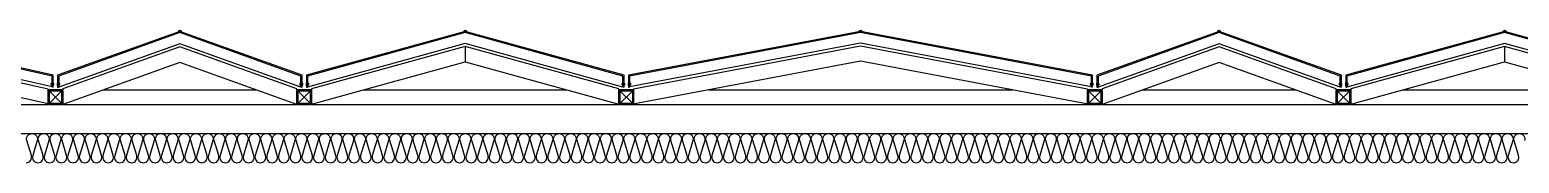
# Model space of a CAD drawing. Header units: millimetres. Extents: x -95754 to 177808, y 34455 to 150605.
# Drawn here: x 119366 to 124454, y 149005 to 149459 of the extents above; entities that cross this region are included whole.
import ezdxf

# ---------------------------------------------------------------- set-up
doc = ezdxf.new("R2010")
doc.units = ezdxf.units.MM
doc.header["$LTSCALE"] = 300
doc.linetypes.add('HID', pattern=[2.8, 1.8, -1])
for name, color, linetype in [('6FIN', 6, 'Continuous'), ('A-하지철물', 55, 'Continuous'), ('alucobond', 4, 'Continuous'), ('ISL', 251, 'Continuous'), ('mold', 4, 'Continuous'), ('SHEET', 6, 'Continuous')]:
    doc.layers.add(name, color=color, linetype=linetype)

# ---------------------------------------------------------------- blocks, each defined once
blk = doc.blocks.new('EX-1350')
at = {"layer": '6FIN', "elevation": 0}
for points in [[(3.2, 204.1), (46.8, 204.1, 0.414214), (50, 207.3), (50, 250.9, 0.414214), (46.8, 254.1), (3.2, 254.1, 0.414214), (0, 250.9), (0, 207.3, 0.414214)], [(1396.8, 204.1), (1353.2, 204.1, -0.414214), (1350, 207.3), (1350, 250.9, -0.414214), (1353.2, 254.1), (1396.8, 254.1, -0.414214), (1400, 250.9), (1400, 207.3, -0.414214)]]:
    blk.add_lwpolyline(points, format="xyb", close=True, dxfattribs=at)
at = {"layer": 'A-하지철물'}
for p, q in [((1350, 254.1), (50, 254.1)), ((1133.9, 204.1), (266.1, 204.1))]:
    blk.add_line(p, q, dxfattribs=at)
at = {"layer": 'A-하지철물', "elevation": 0}
for points in [[(49.7, 252.7), (700, 106.6), (1350.3, 252.7)], [(50, 254.1), (50, 201.4), (700, 55.3), (1350, 201.4), (1350, 254.1)]]:
    blk.add_lwpolyline(points, dxfattribs=at)
at = {"layer": 'A-하지철물'}
blk.add_circle((700, 4.1), 4.07, dxfattribs=at)
at = {"layer": 'alucobond', "color": 251, "linetype": 'HID', "ltscale": 10}
for p, q in [((30.2, 185.1), (41.5, 185.1)), ((31.5, 182.4), (31.5, 187.8)), ((31.5, 186.6), (39.5, 186.6)), ((31.5, 183.6), (39.5, 183.6)), ((32, 189.3), (32.5, 189.3)), ((32, 180.9), (32.5, 180.9)), ((32.5, 180.9), (32.5, 189.3)), ((38, 182.7), (38, 187.4)), ((39.5, 182.7), (39.5, 187.4)), ((1369.8, 185.1), (1358.5, 185.1)), ((1360.5, 182.7), (1360.5, 187.4)), ((1368.5, 186.6), (1360.5, 186.6)), ((1368.5, 183.6), (1360.5, 183.6)), ((1362, 182.7), (1362, 187.4)), ((1367.5, 180.9), (1367.5, 189.3)), ((1368, 189.3), (1367.5, 189.3)), ((1368, 180.9), (1367.5, 180.9)), ((1368.5, 182.4), (1368.5, 187.8))]:
    blk.add_line(p, q, dxfattribs=at)
at = {"layer": 'alucobond'}
for p, q in [((32.5, 195.1), (36.5, 195.1)), ((1367.5, 195.1), (1363.5, 195.1))]:
    blk.add_line(p, q, dxfattribs=at)
at = {"layer": 'alucobond', "color": 251, "linetype": 'HID', "ltscale": 10, "elevation": 0}
for points in [[(32, 189.3), (31.5, 187.8)], [(32, 180.9), (31.5, 182.4)], [(36.5, 194.2), (700, 45.1), (1363.5, 194.2)], [(1368, 189.3), (1368.5, 187.8)], [(1368, 180.9), (1368.5, 182.4)]]:
    blk.add_lwpolyline(points, dxfattribs=at)
at = {"layer": 'alucobond', "elevation": 0}
for points in [[(32.5, 195.1), (32.5, 154.1), (700, 4.1), (1367.5, 154.1), (1367.5, 195.1)], [(36.5, 195.1), (36.5, 157.3), (700, 8.2), (1363.5, 157.3), (1363.5, 195.1)]]:
    blk.add_lwpolyline(points, dxfattribs=at)
at = {"layer": 'alucobond', "color": 251, "linetype": 'HID', "ltscale": 10, "elevation": 0}
for points in [[(39.5, 186.6, -0.666667), (39.5, 183.6, -1.5)], [(1360.5, 186.6, 0.666667), (1360.5, 183.6, 1.5)]]:
    blk.add_lwpolyline(points, format="xyb", dxfattribs=at)
at = {"layer": 'alucobond', "color": 251, "linetype": 'HID', "ltscale": 10}
for centre, start, end in [((38.7, 187.4), 0, 180), ((38.7, 182.7), 180, 0), ((1361.3, 187.4), 0, 180), ((1361.3, 182.7), 180, 0)]:
    blk.add_arc(centre, 0.75, start, end, dxfattribs=at)
at = {"layer": 'mold', "color": 4, "elevation": 0}
for points in [[(25, 204.1), (25, 202.6)], [(1375, 204.1), (1375, 202.6)]]:
    blk.add_lwpolyline(points, dxfattribs=at)
at = {"layer": 'SHEET', "color": 8}
for p, q in [((46.8, 250.9), (3.2, 207.3)), ((3.2, 250.9), (46.8, 207.3)), ((1353.2, 250.9), (1396.8, 207.3)), ((1396.8, 250.9), (1353.2, 207.3))]:
    blk.add_line(p, q, dxfattribs=at)
at = {"layer": 'SHEET', "color": 8, "elevation": 0}
for points in [[(3.2, 207.3), (46.8, 207.3), (46.8, 250.9), (3.2, 250.9)], [(1396.8, 207.3), (1353.2, 207.3), (1353.2, 250.9), (1396.8, 250.9)]]:
    blk.add_lwpolyline(points, close=True, dxfattribs=at)
blk = doc.blocks.new('EX-850-1')
at = {"layer": '6FIN', "elevation": 0}
for points in [[(3.2, 204.1), (46.8, 204.1, 0.414214), (50, 207.3), (50, 250.9, 0.414214), (46.8, 254.1), (3.2, 254.1, 0.414214), (0, 250.9), (0, 207.3, 0.414214)], [(896.8, 204.1), (853.2, 204.1, -0.414214), (850, 207.3), (850, 250.9, -0.414214), (853.2, 254.1), (896.8, 254.1, -0.414214), (900, 250.9), (900, 207.3, -0.414214)]]:
    blk.add_lwpolyline(points, format="xyb", close=True, dxfattribs=at)
at = {"layer": 'A-하지철물'}
for p, q in [((850, 254.1), (50, 254.1)), ((710.9, 204.1), (189.1, 204.1))]:
    blk.add_line(p, q, dxfattribs=at)
at = {"layer": 'A-하지철물', "elevation": 0}
for points in [[(49.9, 254.1), (450, 110.3), (850.1, 254.1)], [(50, 204.1), (50, 200.9), (450, 57.2), (850, 200.9), (850, 204.1)]]:
    blk.add_lwpolyline(points, dxfattribs=at)
at = {"layer": 'A-하지철물'}
blk.add_circle((450, 4.1), 4.07, dxfattribs=at)
at = {"layer": 'alucobond', "color": 251, "linetype": 'HID', "ltscale": 10}
for p, q in [((30.2, 185.1), (41.5, 185.1)), ((31.5, 182.4), (31.5, 187.8)), ((31.5, 186.6), (39.5, 186.6)), ((31.5, 183.6), (39.5, 183.6)), ((32, 189.3), (32.5, 189.3)), ((32, 180.9), (32.5, 180.9)), ((32.5, 180.9), (32.5, 189.3)), ((38, 182.7), (38, 187.4)), ((39.5, 182.7), (39.5, 187.4)), ((869.8, 185.1), (858.5, 185.1)), ((860.5, 182.7), (860.5, 187.4)), ((868.5, 186.6), (860.5, 186.6)), ((868.5, 183.6), (860.5, 183.6)), ((862, 182.7), (862, 187.4)), ((867.5, 180.9), (867.5, 189.3)), ((868, 189.3), (867.5, 189.3)), ((868, 180.9), (867.5, 180.9)), ((868.5, 182.4), (868.5, 187.8))]:
    blk.add_line(p, q, dxfattribs=at)
at = {"layer": 'alucobond'}
for p, q in [((32.5, 195.1), (36.5, 195.1)), ((867.5, 195.1), (863.5, 195.1))]:
    blk.add_line(p, q, dxfattribs=at)
at = {"layer": 'alucobond', "color": 251, "linetype": 'HID', "ltscale": 10}
for points in [[(32, 189.3), (31.5, 187.8)], [(32, 180.9), (31.5, 182.4)], [(868, 189.3), (868.5, 187.8)], [(868, 180.9), (868.5, 182.4)]]:
    blk.add_lwpolyline(points, dxfattribs=at)
at = {"layer": 'alucobond', "elevation": 0}
for points in [[(32.5, 195.1), (32.5, 154.1), (450, 4.1), (867.5, 154.1), (867.5, 195.1)], [(36.5, 195.1), (36.5, 156.9), (450, 8.3), (863.5, 156.9), (863.5, 195.1)]]:
    blk.add_lwpolyline(points, dxfattribs=at)
at = {"layer": 'alucobond', "color": 251, "linetype": 'HID', "ltscale": 10, "elevation": 0}
blk.add_lwpolyline([(36.5, 195.1), (450, 46.6), (863.5, 195.1)], dxfattribs=at)
at = {"layer": 'alucobond', "color": 251, "linetype": 'HID', "ltscale": 10}
for points in [[(39.5, 186.6, -0.666667), (39.5, 183.6, -1.5)], [(860.5, 186.6, 0.666667), (860.5, 183.6, 1.5)]]:
    blk.add_lwpolyline(points, format="xyb", dxfattribs=at)
for centre, start, end in [((38.7, 187.4), 0, 180), ((38.7, 182.7), 180, 0), ((861.3, 187.4), 0, 180), ((861.3, 182.7), 180, 0)]:
    blk.add_arc(centre, 0.75, start, end, dxfattribs=at)
at = {"layer": 'mold', "color": 4}
for points in [[(25, 204.1), (25, 202.6)], [(875, 204.1), (875, 202.6)]]:
    blk.add_lwpolyline(points, dxfattribs=at)
at = {"layer": 'SHEET', "color": 8}
for p, q in [((46.8, 250.9), (3.2, 207.3)), ((3.2, 250.9), (46.8, 207.3)), ((853.2, 250.9), (896.8, 207.3)), ((896.8, 250.9), (853.2, 207.3))]:
    blk.add_line(p, q, dxfattribs=at)
at = {"layer": 'SHEET', "color": 8, "elevation": 0}
for points in [[(3.2, 207.3), (46.8, 207.3), (46.8, 250.9), (3.2, 250.9)], [(896.8, 207.3), (853.2, 207.3), (853.2, 250.9), (896.8, 250.9)]]:
    blk.add_lwpolyline(points, close=True, dxfattribs=at)
blk = doc.blocks.new('EX-1100')
at = {"layer": '6FIN', "elevation": 0}
for points in [[(3.2, 204.1), (46.8, 204.1, 0.414214), (50, 207.3), (50, 250.9, 0.414214), (46.8, 254.1), (3.2, 254.1, 0.414214), (0, 250.9), (0, 207.3, 0.414214)], [(1146.8, 204.1), (1103.2, 204.1, -0.414214), (1100, 207.3), (1100, 250.9, -0.414214), (1103.2, 254.1), (1146.8, 254.1, -0.414214), (1150, 250.9), (1150, 207.3, -0.414214)]]:
    blk.add_lwpolyline(points, format="xyb", close=True, dxfattribs=at)
at = {"layer": 'A-하지철물'}
for p, q in [((1100, 254.1), (50, 254.1)), ((923.1, 204.1), (226.9, 204.1)), ((575, 55.9), (575, 107.8))]:
    blk.add_line(p, q, dxfattribs=at)
at = {"layer": 'A-하지철물', "elevation": 0}
blk.add_lwpolyline([(1100, 201.1), (1100, 253), (575, 107.8), (50, 253), (50, 201.1), (575, 55.9)], close=True, dxfattribs=at)
at = {"layer": 'A-하지철물'}
blk.add_circle((575, 4.1), 4.07, dxfattribs=at)
at = {"layer": 'alucobond', "color": 251, "linetype": 'HID', "ltscale": 10}
for p, q in [((30.2, 185.1), (41.5, 185.1)), ((31.5, 182.4), (31.5, 187.8)), ((31.5, 186.6), (39.5, 186.6)), ((31.5, 183.6), (39.5, 183.6)), ((32, 189.3), (32.5, 189.3)), ((32, 180.9), (32.5, 180.9)), ((32.5, 180.9), (32.5, 189.3)), ((38, 182.7), (38, 187.4)), ((39.5, 182.7), (39.5, 187.4)), ((1119.8, 185.1), (1108.5, 185.1)), ((1110.5, 182.7), (1110.5, 187.4)), ((1118.5, 186.6), (1110.5, 186.6)), ((1118.5, 183.6), (1110.5, 183.6)), ((1112, 182.7), (1112, 187.4)), ((1117.5, 180.9), (1117.5, 189.3)), ((1118, 189.3), (1117.5, 189.3)), ((1118, 180.9), (1117.5, 180.9)), ((1118.5, 182.4), (1118.5, 187.8))]:
    blk.add_line(p, q, dxfattribs=at)
at = {"layer": 'alucobond'}
for p, q in [((32.5, 195.1), (36.5, 195.1)), ((1117.5, 195.1), (1113.5, 195.1))]:
    blk.add_line(p, q, dxfattribs=at)
at = {"layer": 'alucobond', "color": 251, "linetype": 'HID', "ltscale": 10, "elevation": 0}
for points in [[(32, 189.3), (31.5, 187.8)], [(32, 180.9), (31.5, 182.4)], [(36.5, 194.5), (575, 45.6), (1113.5, 194.5)], [(1118, 189.3), (1118.5, 187.8)], [(1118, 180.9), (1118.5, 182.4)]]:
    blk.add_lwpolyline(points, dxfattribs=at)
at = {"layer": 'alucobond', "elevation": 0}
for points in [[(32.5, 195.1), (32.5, 154.1), (575, 4.1), (1117.5, 154.1), (1117.5, 195.1)], [(36.5, 195.1), (36.5, 157.1), (575, 8.2), (1113.5, 157.1), (1113.5, 195.1)], [(1113.5, 195.1), (1113.5, 157.2)]]:
    blk.add_lwpolyline(points, dxfattribs=at)
at = {"layer": 'alucobond', "color": 251, "linetype": 'HID', "ltscale": 10, "elevation": 0}
for points in [[(39.5, 186.6, -0.666667), (39.5, 183.6, -1.5)], [(1110.5, 186.6, 0.666667), (1110.5, 183.6, 1.5)]]:
    blk.add_lwpolyline(points, format="xyb", dxfattribs=at)
at = {"layer": 'alucobond', "color": 251, "linetype": 'HID', "ltscale": 10}
for centre, start, end in [((38.7, 187.4), 0, 180), ((38.7, 182.7), 180, 0), ((1111.3, 187.4), 0, 180), ((1111.3, 182.7), 180, 0)]:
    blk.add_arc(centre, 0.75, start, end, dxfattribs=at)
at = {"layer": 'mold', "color": 4, "elevation": 0}
for points in [[(25, 204.1), (25, 202.6)], [(1125, 204.1), (1125, 202.6)]]:
    blk.add_lwpolyline(points, dxfattribs=at)
at = {"layer": 'SHEET', "color": 8}
for p, q in [((46.8, 250.9), (3.2, 207.3)), ((3.2, 250.9), (46.8, 207.3)), ((1103.2, 250.9), (1146.8, 207.3)), ((1146.8, 250.9), (1103.2, 207.3))]:
    blk.add_line(p, q, dxfattribs=at)
at = {"layer": 'SHEET', "color": 8, "elevation": 0}
for points in [[(3.2, 207.3), (46.8, 207.3), (46.8, 250.9), (3.2, 250.9)], [(1146.8, 207.3), (1103.2, 207.3), (1103.2, 250.9), (1146.8, 250.9)]]:
    blk.add_lwpolyline(points, close=True, dxfattribs=at)
blk = doc.blocks.new('EX-1600')
at = {"layer": '6FIN', "elevation": 0}
for points in [[(3.2, 204.1), (46.8, 204.1, 0.414214), (50, 207.3), (50, 250.9, 0.414214), (46.8, 254.1), (3.2, 254.1, 0.414214), (0, 250.9), (0, 207.3, 0.414214)], [(1646.8, 204.1), (1603.2, 204.1, -0.414214), (1600, 207.3), (1600, 250.9, -0.414214), (1603.2, 254.1), (1646.8, 254.1, -0.414214), (1650, 250.9), (1650, 207.3, -0.414214)]]:
    blk.add_lwpolyline(points, format="xyb", close=True, dxfattribs=at)
at = {"layer": 'A-하지철물'}
for p, q in [((1600, 254.1), (50, 254.1)), ((1344, 204.1), (306, 204.1))]:
    blk.add_line(p, q, dxfattribs=at)
at = {"layer": 'A-하지철물', "elevation": 0}
for points in [[(41.9, 254.1), (825, 105.8), (1608.1, 254.1)], [(50, 204.1), (50, 201.6), (825, 55), (1600, 201.6), (1600, 204.1)]]:
    blk.add_lwpolyline(points, dxfattribs=at)
at = {"layer": 'A-하지철물'}
blk.add_circle((825, 4.1), 4.07, dxfattribs=at)
at = {"layer": 'alucobond', "color": 251, "linetype": 'HID', "ltscale": 10}
for p, q in [((30.2, 185.1), (41.5, 185.1)), ((31.5, 182.4), (31.5, 187.8)), ((31.5, 186.6), (39.5, 186.6)), ((31.5, 183.6), (39.5, 183.6)), ((32, 189.3), (32.5, 189.3)), ((32, 180.9), (32.5, 180.9)), ((32.5, 180.9), (32.5, 189.3)), ((38, 182.7), (38, 187.4)), ((39.5, 182.7), (39.5, 187.4)), ((1619.8, 185.1), (1608.5, 185.1)), ((1610.5, 182.7), (1610.5, 187.4)), ((1618.5, 186.6), (1610.5, 186.6)), ((1618.5, 183.6), (1610.5, 183.6)), ((1612, 182.7), (1612, 187.4)), ((1617.5, 180.9), (1617.5, 189.3)), ((1618, 189.3), (1617.5, 189.3)), ((1618, 180.9), (1617.5, 180.9)), ((1618.5, 182.4), (1618.5, 187.8))]:
    blk.add_line(p, q, dxfattribs=at)
at = {"layer": 'alucobond'}
for p, q in [((32.5, 195.1), (36.5, 195.1)), ((1617.5, 195.1), (1613.5, 195.1))]:
    blk.add_line(p, q, dxfattribs=at)
at = {"layer": 'alucobond', "color": 251, "linetype": 'HID', "ltscale": 10}
for points in [[(32, 189.3), (31.5, 187.8)], [(32, 180.9), (31.5, 182.4)]]:
    blk.add_lwpolyline(points, dxfattribs=at)
at = {"layer": 'alucobond', "elevation": 0}
for points in [[(32.5, 195.1), (32.5, 154.1), (825, 4.1), (1617.5, 154.1), (1617.5, 195.1)], [(36.5, 195.1), (36.5, 157.4), (825, 8.1), (1613.5, 157.4), (1613.5, 195.1)]]:
    blk.add_lwpolyline(points, dxfattribs=at)
at = {"layer": 'alucobond', "color": 251, "linetype": 'HID', "ltscale": 10, "elevation": 0}
for points in [[(36.5, 194), (825, 44.8), (1613.5, 194)], [(1618, 189.3), (1618.5, 187.8)], [(1618, 180.9), (1618.5, 182.4)]]:
    blk.add_lwpolyline(points, dxfattribs=at)
at = {"layer": 'alucobond', "color": 251, "linetype": 'HID', "ltscale": 10}
blk.add_lwpolyline([(39.5, 186.6, -0.666667), (39.5, 183.6, -1.5)], format="xyb", dxfattribs=at)
at = {"layer": 'alucobond', "color": 251, "linetype": 'HID', "ltscale": 10, "elevation": 0}
blk.add_lwpolyline([(1610.5, 186.6, 0.666667), (1610.5, 183.6, 1.5)], format="xyb", dxfattribs=at)
at = {"layer": 'alucobond', "color": 251, "linetype": 'HID', "ltscale": 10}
for centre, start, end in [((38.7, 187.4), 0, 180), ((38.7, 182.7), 180, 0), ((1611.3, 187.4), 0, 180), ((1611.3, 182.7), 180, 0)]:
    blk.add_arc(centre, 0.75, start, end, dxfattribs=at)
at = {"layer": 'mold', "color": 4}
blk.add_lwpolyline([(25, 204.1), (25, 202.6)], dxfattribs=at)
at = {"layer": 'mold', "color": 4, "elevation": 0}
blk.add_lwpolyline([(1625, 204.1), (1625, 202.6)], dxfattribs=at)
at = {"layer": 'SHEET', "color": 8}
for p, q in [((46.8, 250.9), (3.2, 207.3)), ((3.2, 250.9), (46.8, 207.3)), ((1603.2, 250.9), (1646.8, 207.3)), ((1646.8, 250.9), (1603.2, 207.3))]:
    blk.add_line(p, q, dxfattribs=at)
at = {"layer": 'SHEET', "color": 8, "elevation": 0}
for points in [[(3.2, 207.3), (46.8, 207.3), (46.8, 250.9), (3.2, 250.9)], [(1646.8, 207.3), (1603.2, 207.3), (1603.2, 250.9), (1646.8, 250.9)]]:
    blk.add_lwpolyline(points, close=True, dxfattribs=at)

msp = doc.modelspace()

# ---------------------------------------------------------------- linework, layer by layer
at = {"layer": 'ISL', "elevation": 0}
msp.add_lwpolyline([(101753.6, 149105), (168578.6, 149105)], dxfattribs=at)
msp.add_lwpolyline([(119353.8, 149005, 0.509267), (119371.4, 149029.3), (119356.1, 149080.8, -1.372593), (119391.4, 149080.8), (119376.1, 149029.3, 0.509267), (119393.8, 149005, 0.509267), (119411.4, 149029.3), (119396.1, 149080.8, -1.372593), (119431.4, 149080.8), (119416.1, 149029.3, 0.509267), (119433.8, 149005, 0.509267), (119451.4, 149029.3), (119436.1, 149080.8, -1.372593), (119471.4, 149080.8), (119456.1, 149029.3, 0.509267), (119473.8, 149005, 0.509267), (119491.4, 149029.3), (119476.1, 149080.8, -1.372593), (119511.4, 149080.8), (119496.1, 149029.3, 0.509267), (119513.8, 149005, 0.509267), (119531.4, 149029.3), (119516.1, 149080.8, -1.372593), (119551.4, 149080.8), (119536.1, 149029.3, 0.509267), (119553.8, 149005, 0.509267), (119571.4, 149029.3), (119556.1, 149080.8, -1.372593), (119591.4, 149080.8), (119576.1, 149029.3, 0.509267), (119593.8, 149005, 0.509267), (119611.4, 149029.3), (119596.1, 149080.8, -1.372593), (119631.4, 149080.8), (119616.1, 149029.3, 0.509267), (119633.8, 149005, 0.509267), (119651.4, 149029.3), (119636.1, 149080.8, -1.372593), (119671.4, 149080.8), (119656.1, 149029.3, 0.509267), (119673.8, 149005, 0.509267), (119691.4, 149029.3), (119676.1, 149080.8, -1.372593), (119711.4, 149080.8), (119696.1, 149029.3, 0.509267), (119713.8, 149005, 0.509267), (119731.4, 149029.3), (119716.1, 149080.8, -1.372593), (119751.4, 149080.8), (119736.1, 149029.3, 0.509267), (119753.8, 149005, 0.509267), (119771.4, 149029.3), (119756.1, 149080.8, -1.372593), (119791.4, 149080.8), (119776.1, 149029.3, 0.509267), (119793.8, 149005, 0.509267), (119811.4, 149029.3), (119796.1, 149080.8, -1.372593), (119831.4, 149080.8), (119816.1, 149029.3, 0.509267), (119833.8, 149005, 0.509267), (119851.4, 149029.3), (119836.1, 149080.8, -1.372593), (119871.4, 149080.8), (119856.1, 149029.3, 0.509267), (119873.8, 149005, 0.509267), (119891.4, 149029.3), (119876.1, 149080.8, -1.372593), (119911.4, 149080.8), (119896.1, 149029.3, 0.509267), (119913.8, 149005, 0.509267), (119931.4, 149029.3), (119916.1, 149080.8, -1.372593), (119951.4, 149080.8), (119936.1, 149029.3, 0.509267), (119953.8, 149005, 0.509267), (119971.4, 149029.3), (119956.1, 149080.8, -1.372593), (119991.4, 149080.8), (119976.1, 149029.3, 0.509267), (119993.8, 149005, 0.509267), (120011.4, 149029.3), (119996.1, 149080.8, -1.372593), (120031.4, 149080.8), (120016.1, 149029.3, 0.509267), (120033.8, 149005, 0.509267), (120051.4, 149029.3), (120036.1, 149080.8, -1.372593), (120071.4, 149080.8), (120056.1, 149029.3, 0.509267), (120073.8, 149005, 0.509267), (120091.4, 149029.3), (120076.1, 149080.8, -1.372593), (120111.4, 149080.8), (120096.1, 149029.3, 0.509267), (120113.8, 149005, 0.509267), (120131.4, 149029.3), (120116.1, 149080.8, -1.372593), (120151.4, 149080.8), (120136.1, 149029.3, 0.509267), (120153.8, 149005, 0.509267), (120171.4, 149029.3), (120156.1, 149080.8, -1.372593), (120191.4, 149080.8), (120176.1, 149029.3, 0.509267), (120193.8, 149005, 0.509267), (120211.4, 149029.3), (120196.1, 149080.8, -1.372593), (120231.4, 149080.8), (120216.1, 149029.3, 0.509267), (120233.8, 149005, 0.509267), (120251.4, 149029.3), (120236.1, 149080.8, -1.372593), (120271.4, 149080.8), (120256.1, 149029.3, 0.509267), (120273.8, 149005, 0.509267), (120291.4, 149029.3), (120276.1, 149080.8, -1.372593), (120311.4, 149080.8), (120296.1, 149029.3, 0.509267), (120313.8, 149005, 0.509267), (120331.4, 149029.3), (120316.1, 149080.8, -1.372593), (120351.4, 149080.8), (120336.1, 149029.3, 0.509267), (120353.8, 149005, 0.509267), (120371.4, 149029.3), (120356.1, 149080.8, -1.372593), (120391.4, 149080.8), (120376.1, 149029.3, 0.509267), (120393.8, 149005, 0.509267), (120411.4, 149029.3), (120396.1, 149080.8, -1.372593), (120431.4, 149080.8), (120416.1, 149029.3, 0.509267), (120433.8, 149005, 0.509267), (120451.4, 149029.3), (120436.1, 149080.8, -1.372593), (120471.4, 149080.8), (120456.1, 149029.3, 0.509267), (120473.8, 149005, 0.509267), (120491.4, 149029.3), (120476.1, 149080.8, -1.372593), (120511.4, 149080.8), (120496.1, 149029.3, 0.509267), (120513.8, 149005, 0.509267), (120531.4, 149029.3), (120516.1, 149080.8, -1.372593), (120551.4, 149080.8), (120536.1, 149029.3, 0.509267), (120553.8, 149005, 0.509267), (120571.4, 149029.3), (120556.1, 149080.8, -1.372593), (120591.4, 149080.8), (120576.1, 149029.3, 0.509267), (120593.8, 149005, 0.509267), (120611.4, 149029.3), (120596.1, 149080.8, -1.372593), (120631.4, 149080.8), (120616.1, 149029.3, 0.509267), (120633.8, 149005, 0.509267), (120651.4, 149029.3), (120636.1, 149080.8, -1.372593), (120671.4, 149080.8), (120656.1, 149029.3, 0.509267), (120673.8, 149005, 0.509267), (120691.4, 149029.3), (120676.1, 149080.8, -1.372593), (120711.4, 149080.8), (120696.1, 149029.3, 0.509267), (120713.8, 149005, 0.509267), (120731.4, 149029.3), (120716.1, 149080.8, -1.372593), (120751.4, 149080.8), (120736.1, 149029.3, 0.509267), (120753.8, 149005, 0.509267), (120771.4, 149029.3), (120756.1, 149080.8, -1.372593), (120791.4, 149080.8), (120776.1, 149029.3, 0.509267), (120793.8, 149005, 0.509267), (120811.4, 149029.3), (120796.1, 149080.8, -1.372593), (120831.4, 149080.8), (120816.1, 149029.3, 0.509267), (120833.8, 149005, 0.509267), (120851.4, 149029.3), (120836.1, 149080.8, -1.372593), (120871.4, 149080.8), (120856.1, 149029.3, 0.509267), (120873.8, 149005, 0.509267), (120891.4, 149029.3), (120876.1, 149080.8, -1.372593), (120911.4, 149080.8), (120896.1, 149029.3, 0.509267), (120913.8, 149005, 0.509267), (120931.4, 149029.3), (120916.1, 149080.8, -1.372593), (120951.4, 149080.8), (120936.1, 149029.3, 0.509267), (120953.8, 149005, 0.509267), (120971.4, 149029.3), (120956.1, 149080.8, -1.372593), (120991.4, 149080.8), (120976.1, 149029.3, 0.509267), (120993.8, 149005, 0.509267), (121011.4, 149029.3), (120996.1, 149080.8, -1.372593), (121031.4, 149080.8), (121016.1, 149029.3, 0.509267), (121033.8, 149005, 0.509267), (121051.4, 149029.3), (121036.1, 149080.8, -1.372593), (121071.4, 149080.8), (121056.1, 149029.3, 0.509267), (121073.8, 149005, 0.509267), (121091.4, 149029.3), (121076.1, 149080.8, -1.372593), (121111.4, 149080.8), (121096.1, 149029.3, 0.509267), (121113.8, 149005, 0.509267), (121131.4, 149029.3), (121116.1, 149080.8, -1.372593), (121151.4, 149080.8), (121136.1, 149029.3, 0.509267), (121153.8, 149005, 0.509267), (121171.4, 149029.3), (121156.1, 149080.8, -1.372593), (121191.4, 149080.8), (121176.1, 149029.3, 0.509267), (121193.8, 149005, 0.509267), (121211.4, 149029.3), (121196.1, 149080.8, -1.372593), (121231.4, 149080.8), (121216.1, 149029.3, 0.509267), (121233.8, 149005, 0.509267), (121251.4, 149029.3), (121236.1, 149080.8, -1.372593), (121271.4, 149080.8), (121256.1, 149029.3, 0.509267), (121273.8, 149005, 0.509267), (121291.4, 149029.3), (121276.1, 149080.8, -1.372593), (121311.4, 149080.8), (121296.1, 149029.3, 0.509267), (121313.8, 149005, 0.509267), (121331.4, 149029.3), (121316.1, 149080.8, -1.372593), (121351.4, 149080.8), (121336.1, 149029.3, 0.509267), (121353.8, 149005, 0.509267), (121371.4, 149029.3), (121356.1, 149080.8, -1.372593), (121391.4, 149080.8), (121376.1, 149029.3, 0.509267), (121393.8, 149005, 0.509267), (121411.4, 149029.3), (121396.1, 149080.8, -1.372593), (121431.4, 149080.8), (121416.1, 149029.3, 0.509267), (121433.8, 149005, 0.509267), (121451.4, 149029.3), (121436.1, 149080.8, -1.372593), (121471.4, 149080.8), (121456.1, 149029.3, 0.509267), (121473.8, 149005, 0.509267), (121491.4, 149029.3), (121476.1, 149080.8, -1.372593), (121511.4, 149080.8), (121496.1, 149029.3, 0.509267), (121513.8, 149005, 0.509267), (121531.4, 149029.3), (121516.1, 149080.8, -1.372593), (121551.4, 149080.8), (121536.1, 149029.3, 0.509267), (121553.8, 149005, 0.509267), (121571.4, 149029.3), (121556.1, 149080.8, -1.372593), (121591.4, 149080.8), (121576.1, 149029.3, 0.509267), (121593.8, 149005, 0.509267), (121611.4, 149029.3), (121596.1, 149080.8, -1.372593), (121631.4, 149080.8), (121616.1, 149029.3, 0.509267), (121633.8, 149005, 0.509267), (121651.4, 149029.3), (121636.1, 149080.8, -1.372593), (121671.4, 149080.8), (121656.1, 149029.3, 0.509267), (121673.8, 149005, 0.509267), (121691.4, 149029.3), (121676.1, 149080.8, -1.372593), (121711.4, 149080.8), (121696.1, 149029.3, 0.509267), (121713.8, 149005, 0.509267), (121731.4, 149029.3), (121716.1, 149080.8, -1.372593), (121751.4, 149080.8), (121736.1, 149029.3, 0.509267), (121753.8, 149005, 0.509267), (121771.4, 149029.3), (121756.1, 149080.8, -1.372593), (121791.4, 149080.8), (121776.1, 149029.3, 0.509267), (121793.8, 149005, 0.509267), (121811.4, 149029.3), (121796.1, 149080.8, -1.372593), (121831.4, 149080.8), (121816.1, 149029.3, 0.509267), (121833.8, 149005, 0.509267), (121851.4, 149029.3), (121836.1, 149080.8, -1.372593), (121871.4, 149080.8), (121856.1, 149029.3, 0.509267), (121873.8, 149005, 0.509267), (121891.4, 149029.3), (121876.1, 149080.8, -1.372593), (121911.4, 149080.8), (121896.1, 149029.3, 0.509267), (121913.8, 149005, 0.509267), (121931.4, 149029.3), (121916.1, 149080.8, -1.372593), (121951.4, 149080.8), (121936.1, 149029.3, 0.509267), (121953.8, 149005, 0.509267), (121971.4, 149029.3), (121956.1, 149080.8, -1.372593), (121991.4, 149080.8), (121976.1, 149029.3, 0.509267), (121993.8, 149005, 0.509267), (122011.4, 149029.3), (121996.1, 149080.8, -1.372593), (122031.4, 149080.8), (122016.1, 149029.3, 0.509267), (122033.8, 149005, 0.509267), (122051.4, 149029.3), (122036.1, 149080.8, -1.372593), (122071.4, 149080.8), (122056.1, 149029.3, 0.509267), (122073.8, 149005, 0.509267), (122091.4, 149029.3), (122076.1, 149080.8, -1.372593), (122111.4, 149080.8), (122096.1, 149029.3, 0.509267), (122113.8, 149005, 0.509267), (122131.4, 149029.3), (122116.1, 149080.8, -1.372593), (122151.4, 149080.8), (122136.1, 149029.3, 0.509267), (122153.8, 149005, 0.509267), (122171.4, 149029.3), (122156.1, 149080.8, -1.372593), (122191.4, 149080.8), (122176.1, 149029.3, 0.509267), (122193.8, 149005, 0.509267), (122211.4, 149029.3), (122196.1, 149080.8, -1.372593), (122231.4, 149080.8), (122216.1, 149029.3, 0.509267), (122233.8, 149005, 0.509267), (122251.4, 149029.3), (122236.1, 149080.8, -1.372593), (122271.4, 149080.8), (122256.1, 149029.3, 0.509267), (122273.8, 149005, 0.509267), (122291.4, 149029.3), (122276.1, 149080.8, -1.372593), (122311.4, 149080.8), (122296.1, 149029.3, 0.509267), (122313.8, 149005, 0.509267), (122331.4, 149029.3), (122316.1, 149080.8, -1.372593), (122351.4, 149080.8), (122336.1, 149029.3, 0.509267), (122353.8, 149005, 0.509267), (122371.4, 149029.3), (122356.1, 149080.8, -1.372593), (122391.4, 149080.8), (122376.1, 149029.3, 0.509267), (122393.8, 149005, 0.509267), (122411.4, 149029.3), (122396.1, 149080.8, -1.372593), (122431.4, 149080.8), (122416.1, 149029.3, 0.509267), (122433.8, 149005, 0.509267), (122451.4, 149029.3), (122436.1, 149080.8, -1.372593), (122471.4, 149080.8), (122456.1, 149029.3, 0.509267), (122473.8, 149005, 0.509267), (122491.4, 149029.3), (122476.1, 149080.8, -1.372593), (122511.4, 149080.8), (122496.1, 149029.3, 0.509267), (122513.8, 149005, 0.509267), (122531.4, 149029.3), (122516.1, 149080.8, -1.372593), (122551.4, 149080.8), (122536.1, 149029.3, 0.509267), (122553.8, 149005, 0.509267), (122571.4, 149029.3), (122556.1, 149080.8, -1.372593), (122591.4, 149080.8), (122576.1, 149029.3, 0.509267), (122593.8, 149005, 0.509267), (122611.4, 149029.3), (122596.1, 149080.8, -1.372593), (122631.4, 149080.8), (122616.1, 149029.3, 0.509267), (122633.8, 149005, 0.509267), (122651.4, 149029.3), (122636.1, 149080.8, -1.372593), (122671.4, 149080.8), (122656.1, 149029.3, 0.509267), (122673.8, 149005, 0.509267), (122691.4, 149029.3), (122676.1, 149080.8, -1.372593), (122711.4, 149080.8), (122696.1, 149029.3, 0.509267), (122713.8, 149005, 0.509267), (122731.4, 149029.3), (122716.1, 149080.8, -1.372593), (122751.4, 149080.8), (122736.1, 149029.3, 0.509267), (122753.8, 149005, 0.509267), (122771.4, 149029.3), (122756.1, 149080.8, -1.372593), (122791.4, 149080.8), (122776.1, 149029.3, 0.509267), (122793.8, 149005, 0.509267), (122811.4, 149029.3), (122796.1, 149080.8, -1.372593), (122831.4, 149080.8), (122816.1, 149029.3, 0.509267), (122833.8, 149005, 0.509267), (122851.4, 149029.3), (122836.1, 149080.8, -1.372593), (122871.4, 149080.8), (122856.1, 149029.3, 0.509267), (122873.8, 149005, 0.509267), (122891.4, 149029.3), (122876.1, 149080.8, -1.372593), (122911.4, 149080.8), (122896.1, 149029.3, 0.509267), (122913.8, 149005, 0.509267), (122931.4, 149029.3), (122916.1, 149080.8, -1.372593), (122951.4, 149080.8), (122936.1, 149029.3, 0.509267), (122953.8, 149005, 0.509267), (122971.4, 149029.3), (122956.1, 149080.8, -1.372593), (122991.4, 149080.8), (122976.1, 149029.3, 0.509267), (122993.8, 149005, 0.509267), (123011.4, 149029.3), (122996.1, 149080.8, -1.372593), (123031.4, 149080.8), (123016.1, 149029.3, 0.509267), (123033.8, 149005, 0.509267), (123051.4, 149029.3), (123036.1, 149080.8, -1.372593), (123071.4, 149080.8), (123056.1, 149029.3, 0.509267), (123073.8, 149005, 0.509267), (123091.5, 149029.3), (123076.1, 149080.8, -1.372593), (123111.5, 149080.8), (123096.1, 149029.3, 0.509267), (123113.8, 149005, 0.509267), (123131.5, 149029.3), (123116.1, 149080.8, -1.372593), (123151.5, 149080.8), (123136.1, 149029.3, 0.509267), (123153.8, 149005, 0.509267), (123171.5, 149029.3), (123156.1, 149080.8, -1.372593), (123191.5, 149080.8), (123176.1, 149029.3, 0.509267), (123193.8, 149005, 0.509267), (123211.5, 149029.3), (123196.1, 149080.8, -1.372593), (123231.5, 149080.8), (123216.1, 149029.3, 0.509267), (123233.8, 149005, 0.509267), (123251.5, 149029.3), (123236.1, 149080.8, -1.372593), (123271.5, 149080.8), (123256.1, 149029.3, 0.509267), (123273.8, 149005, 0.509267), (123291.5, 149029.3), (123276.1, 149080.8, -1.372593), (123311.5, 149080.8), (123296.1, 149029.3, 0.509267), (123313.8, 149005, 0.509267), (123331.5, 149029.3), (123316.1, 149080.8, -1.372593), (123351.5, 149080.8), (123336.1, 149029.3, 0.509267), (123353.8, 149005, 0.509267), (123371.5, 149029.3), (123356.1, 149080.8, -1.372593), (123391.5, 149080.8), (123376.1, 149029.3, 0.509267), (123393.8, 149005, 0.509267), (123411.5, 149029.3), (123396.1, 149080.8, -1.372593), (123431.5, 149080.8), (123416.1, 149029.3, 0.509267), (123433.8, 149005, 0.509267), (123451.5, 149029.3), (123436.1, 149080.8, -1.372593), (123471.5, 149080.8), (123456.1, 149029.3, 0.509267), (123473.8, 149005, 0.509267), (123491.5, 149029.3), (123476.1, 149080.8, -1.372593), (123511.5, 149080.8), (123496.1, 149029.3, 0.509267), (123513.8, 149005, 0.509267), (123531.5, 149029.3), (123516.1, 149080.8, -1.372593), (123551.5, 149080.8), (123536.1, 149029.3, 0.509267), (123553.8, 149005, 0.509267), (123571.5, 149029.3), (123556.1, 149080.8, -1.372593), (123591.5, 149080.8), (123576.1, 149029.3, 0.509267), (123593.8, 149005, 0.509267), (123611.5, 149029.3), (123596.1, 149080.8, -1.372593), (123631.5, 149080.8), (123616.1, 149029.3, 0.509267), (123633.8, 149005, 0.509267), (123651.5, 149029.3), (123636.1, 149080.8, -1.372593), (123671.5, 149080.8), (123656.1, 149029.3, 0.509267), (123673.8, 149005, 0.509267), (123691.5, 149029.3), (123676.1, 149080.8, -1.372593), (123711.5, 149080.8), (123696.1, 149029.3, 0.509267), (123713.8, 149005, 0.509267), (123731.5, 149029.3), (123716.1, 149080.8, -1.372593), (123751.5, 149080.8), (123736.1, 149029.3, 0.509267), (123753.8, 149005, 0.509267), (123771.5, 149029.3), (123756.1, 149080.8, -1.372593), (123791.5, 149080.8), (123776.1, 149029.3, 0.509267), (123793.8, 149005, 0.509267), (123811.5, 149029.3), (123796.1, 149080.8, -1.372593), (123831.5, 149080.8), (123816.1, 149029.3, 0.509267), (123833.8, 149005, 0.509267), (123851.5, 149029.3), (123836.1, 149080.8, -1.372593), (123871.5, 149080.8), (123856.1, 149029.3, 0.509267), (123873.8, 149005, 0.509267), (123891.5, 149029.3), (123876.1, 149080.8, -1.372593), (123911.5, 149080.8), (123896.1, 149029.3, 0.509267), (123913.8, 149005, 0.509267), (123931.5, 149029.3), (123916.1, 149080.8, -1.372593), (123951.5, 149080.8), (123936.1, 149029.3, 0.509267), (123953.8, 149005, 0.509267), (123971.5, 149029.3), (123956.1, 149080.8, -1.372593), (123991.5, 149080.8), (123976.1, 149029.3, 0.509267), (123993.8, 149005, 0.509267), (124011.5, 149029.3), (123996.1, 149080.8, -1.372593), (124031.5, 149080.8), (124016.1, 149029.3, 0.509267), (124033.8, 149005, 0.509267), (124051.5, 149029.3), (124036.1, 149080.8, -1.372593), (124071.5, 149080.8), (124056.1, 149029.3, 0.509267), (124073.8, 149005, 0.509267), (124091.5, 149029.3), (124076.1, 149080.8, -1.372593), (124111.5, 149080.8), (124096.1, 149029.3, 0.509267), (124113.8, 149005, 0.509267), (124131.5, 149029.3), (124116.1, 149080.8, -1.372593), (124151.5, 149080.8), (124136.1, 149029.3, 0.509267), (124153.8, 149005, 0.509267), (124171.5, 149029.3), (124156.1, 149080.8, -1.372593), (124191.5, 149080.8), (124176.1, 149029.3, 0.509267), (124193.8, 149005, 0.509267), (124211.5, 149029.3), (124196.1, 149080.8, -1.372593), (124231.5, 149080.8), (124216.1, 149029.3, 0.509267), (124233.8, 149005, 0.509267), (124251.5, 149029.3), (124236.1, 149080.8, -1.372593), (124271.5, 149080.8), (124256.1, 149029.3, 0.509267), (124273.8, 149005, 0.509267), (124291.5, 149029.3), (124276.1, 149080.8, -1.372593), (124311.5, 149080.8), (124296.1, 149029.3, 0.509267), (124313.8, 149005, 0.509267), (124331.5, 149029.3), (124316.1, 149080.8, -1.372593), (124351.5, 149080.8), (124336.1, 149029.3, 0.509267), (124353.8, 149005, 0.509267), (124371.5, 149029.3), (124356.1, 149080.8, -1.372593), (124391.5, 149080.8), (124376.1, 149029.3, 0.509267), (124393.8, 149005, 0.509267), (124411.5, 149029.3), (124396.1, 149080.8, -1.372593), (124431.5, 149080.8), (124416.1, 149029.3, 0.509267), (124433.8, 149005, 0.509267), (124451.5, 149029.3), (124436.1, 149080.8, -1.372593), (124471.5, 149080.8)], format="xyb", dxfattribs=at)

# ---------------------------------------------------------------- block references
at = {"layer": 'A-하지철물', "rotation": 180}
for name, p in [('EX-1350', (119478.6, 149459.1)), ('EX-850-1', (120328.6, 149459.1)), ('EX-1100', (121428.6, 149459.1)), ('EX-1600', (123028.6, 149459.1)), ('EX-850-1', (123878.6, 149459.1)), ('EX-1100', (124978.6, 149459.1))]:
    msp.add_blockref(name, p, dxfattribs=at)

doc.saveas('drawing.dxf')
